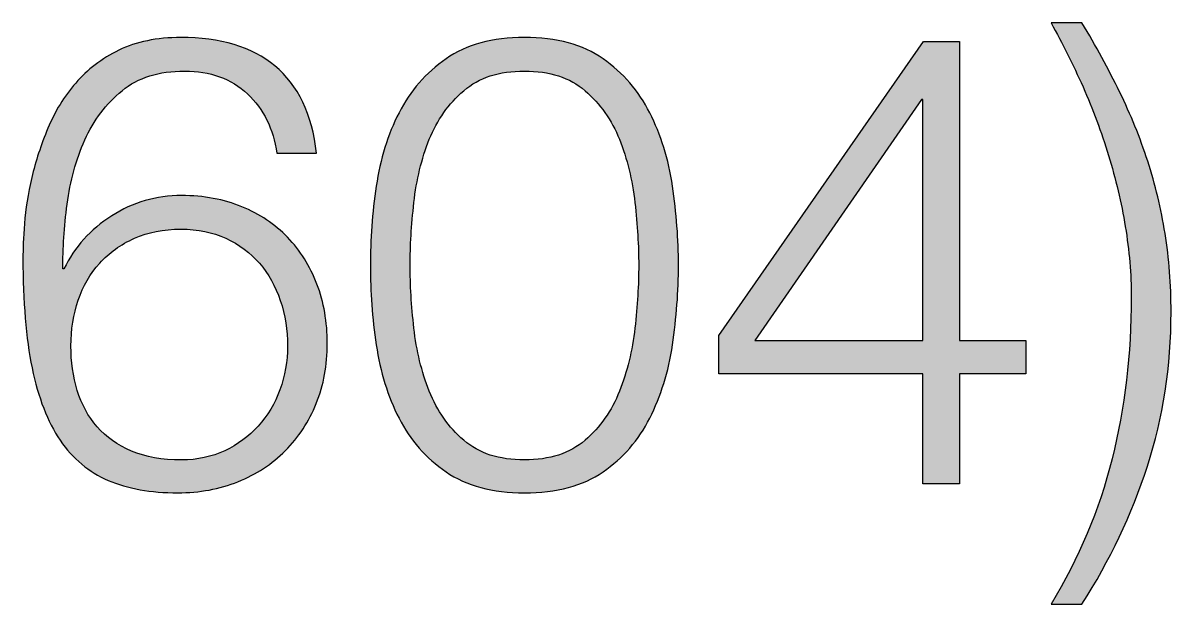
# Paper-space layout 'A0mask' of a CAD drawing. Extents: x 0 to 1153, y 0 to 810.
# Drawn here: x 991.43 to 998.48, y 48.52 to 52.08 of the extents above; entities that cross this region are included whole.
import ezdxf
from ezdxf.enums import TextEntityAlignment as Align

# ---------------------------------------------------------------- set-up
doc = ezdxf.new("R2010")
doc.units = 0
doc.layers.get('0').update_dxf_attribs({"linetype": 'CONTINUOUS'})
doc.layers.get('Defpoints').update_dxf_attribs({"linetype": 'CONTINUOUS'})
doc.layers.add('JPP_Mask', color=7, linetype='CONTINUOUS')
doc.styles.add('JPP', font='arial.ttf')

# ---------------------------------------------------------------- blocks, each defined once
blk = doc.blocks.new('A0mask')
at = {"true_color": 0x004a91}
h = blk.add_hatch(color=154, dxfattribs=at)
edge = h.paths.add_edge_path()
edge.add_spline(control_points=[(998.4762, 50.311), (998.4762, 50.4791), (998.4638, 50.6396), (998.4397, 50.792)], knot_values=[2, 2, 2, 2, 3, 3, 3, 3], degree=3, periodic=0)
edge.add_spline(control_points=[(998.4397, 50.792), (998.4151, 50.9444), (998.3796, 51.0926), (998.3327, 51.236)], knot_values=[1, 1, 1, 1, 2, 2, 2, 2], degree=3, periodic=0)
edge.add_spline(control_points=[(998.3327, 51.236), (998.2863, 51.3794), (998.2286, 51.521), (998.1604, 51.6606)], knot_values=[0, 0, 0, 0, 1, 1, 1, 1], degree=3, periodic=0)
edge.add_spline(control_points=[(998.1604, 51.6606), (998.0918, 51.8002), (998.0151, 51.9413), (997.9294, 52.0833)], knot_values=[13, 13, 13, 13, 14, 14, 14, 14], degree=3, periodic=0)
edge.add_spline(control_points=[(997.9294, 52.0833), (997.9294, 52.0833), (997.7396, 52.0833), (997.7396, 52.0833), (997.8092, 51.9593), (997.8745, 51.8286), (997.9356, 51.6918)], knot_values=[11, 11, 11, 11, 12, 12, 12, 13, 13, 13, 13], degree=3, periodic=0)
edge.add_spline(control_points=[(997.9356, 51.6918), (997.9962, 51.5546), (998.0487, 51.4144), (998.0923, 51.271)], knot_values=[10, 10, 10, 10, 11, 11, 11, 11], degree=3, periodic=0)
edge.add_spline(control_points=[(998.0923, 51.271), (998.1363, 51.1276), (998.1708, 50.9818), (998.1954, 50.8346)], knot_values=[9, 9, 9, 9, 10, 10, 10, 10], degree=3, periodic=0)
edge.add_spline(control_points=[(998.1954, 50.8346), (998.2196, 50.6874), (998.2319, 50.5425), (998.2319, 50.4005)], knot_values=[8, 8, 8, 8, 9, 9, 9, 9], degree=3, periodic=0)
edge.add_spline(control_points=[(998.2319, 50.4005), (998.2319, 50.054), (998.1926, 49.7236), (998.114, 49.4098)], knot_values=[7, 7, 7, 7, 8, 8, 8, 8], degree=3, periodic=0)
edge.add_spline(control_points=[(998.114, 49.4098), (998.035, 49.0955), (997.91, 48.7987), (997.7396, 48.5199)], knot_values=[6, 6, 6, 6, 7, 7, 7, 7], degree=3, periodic=0)
edge.add_spline(control_points=[(997.7396, 48.5199), (997.7396, 48.5199), (997.9294, 48.5199), (997.9294, 48.5199), (998.1003, 48.7859), (998.2338, 49.0675), (998.3308, 49.3648), (998.4279, 49.6621), (998.4762, 49.9778), (998.4762, 50.311)], knot_values=[3, 3, 3, 3, 4, 4, 4, 5, 5, 5, 6, 6, 6, 6], degree=3, periodic=0)
h = blk.add_hatch(color=154, dxfattribs=at)
edge = h.paths.add_edge_path()
edge.add_spline(control_points=[(993.2318, 50.4819), (993.1892, 50.5927), (993.1291, 50.6888), (993.0515, 50.7688), (992.9738, 50.8488), (992.8801, 50.9117), (992.7703, 50.9567)], knot_values=[9, 9, 9, 9, 10, 10, 10, 11, 11, 11, 11], degree=3, periodic=0)
edge.add_spline(control_points=[(992.7703, 50.9567), (992.6605, 51.0022), (992.5369, 51.0249), (992.4001, 51.0249)], knot_values=[8, 8, 8, 8, 9, 9, 9, 9], degree=3, periodic=0)
edge.add_spline(control_points=[(992.4001, 51.0249), (992.2449, 51.0249), (992.1019, 50.9832), (991.9717, 50.9004)], knot_values=[7, 7, 7, 7, 8, 8, 8, 8], degree=3, periodic=0)
edge.add_spline(control_points=[(991.9717, 50.9004), (991.8411, 50.818), (991.7436, 50.7091), (991.6787, 50.5747)], knot_values=[6, 6, 6, 6, 7, 7, 7, 7], degree=3, periodic=0)
edge.add_spline(control_points=[(991.6711, 50.5747), (991.6711, 50.6987), (991.6801, 50.8313), (991.6981, 50.9723), (991.7161, 51.1134), (991.7526, 51.2445), (991.8065, 51.3657)], knot_values=[3, 3, 3, 3, 4, 4, 4, 5, 5, 5, 5], degree=3, periodic=0)
edge.add_spline(control_points=[(991.8065, 51.3657), (991.861, 51.4873), (991.9372, 51.5882), (992.0356, 51.6682)], knot_values=[2, 2, 2, 2, 3, 3, 3, 3], degree=3, periodic=0)
edge.add_spline(control_points=[(992.0356, 51.6682), (992.1336, 51.7486), (992.2619, 51.7884), (992.4195, 51.7884), (992.5772, 51.7884), (992.7059, 51.742), (992.8053, 51.6488)], knot_values=[0, 0, 0, 0, 1, 1, 1, 2, 2, 2, 2], degree=3, periodic=0)
edge.add_spline(control_points=[(992.8053, 51.6488), (992.9047, 51.556), (992.9648, 51.4343), (992.9857, 51.2843)], knot_values=[29, 29, 29, 29, 30, 30, 30, 30], degree=3, periodic=0)
edge.add_spline(control_points=[(992.9857, 51.2843), (992.9857, 51.2843), (993.2299, 51.2843), (993.2299, 51.2843), (993.2015, 51.5247), (993.1163, 51.7032), (992.9738, 51.8196)], knot_values=[27, 27, 27, 27, 28, 28, 28, 29, 29, 29, 29], degree=3, periodic=0)
edge.add_spline(control_points=[(992.9738, 51.8196), (992.8318, 51.9361), (992.6392, 51.9943), (992.3963, 51.9943)], knot_values=[26, 26, 26, 26, 27, 27, 27, 27], degree=3, periodic=0)
edge.add_spline(control_points=[(992.3963, 51.9943), (992.2486, 51.9943), (992.1223, 51.9683), (992.0162, 51.9167)], knot_values=[25, 25, 25, 25, 26, 26, 26, 26], degree=3, periodic=0)
edge.add_spline(control_points=[(992.0162, 51.9167), (991.9102, 51.8646), (991.8217, 51.7974), (991.7507, 51.715)], knot_values=[24, 24, 24, 24, 25, 25, 25, 25], degree=3, periodic=0)
edge.add_spline(control_points=[(991.7507, 51.715), (991.6792, 51.6322), (991.6224, 51.5399), (991.5798, 51.4376), (991.5372, 51.3354), (991.5045, 51.2346), (991.4809, 51.1352)], knot_values=[22, 22, 22, 22, 23, 23, 23, 24, 24, 24, 24], degree=3, periodic=0)
edge.add_spline(control_points=[(991.4809, 51.1352), (991.4577, 51.0358), (991.443, 50.942), (991.4364, 50.854), (991.4297, 50.7659), (991.4269, 50.6949), (991.4269, 50.641)], knot_values=[20, 20, 20, 20, 21, 21, 21, 22, 22, 22, 22], degree=3, periodic=0)
edge.add_spline(control_points=[(991.4269, 50.641), (991.4269, 50.3745), (991.4454, 50.1501), (991.4828, 49.9679)], knot_values=[19, 19, 19, 19, 20, 20, 20, 20], degree=3, periodic=0)
edge.add_spline(control_points=[(991.4828, 49.9679), (991.5206, 49.7856), (991.5779, 49.6379), (991.6555, 49.5239)], knot_values=[18, 18, 18, 18, 19, 19, 19, 19], degree=3, periodic=0)
edge.add_spline(control_points=[(991.6555, 49.5239), (991.7332, 49.4102), (991.8311, 49.3284), (991.9504, 49.2777)], knot_values=[17, 17, 17, 17, 18, 18, 18, 18], degree=3, periodic=0)
edge.add_spline(control_points=[(991.9504, 49.2777), (992.0692, 49.2275), (992.2113, 49.202), (992.3769, 49.202)], knot_values=[16, 16, 16, 16, 17, 17, 17, 17], degree=3, periodic=0)
edge.add_spline(control_points=[(992.3769, 49.202), (992.5114, 49.202), (992.6344, 49.2247), (992.7471, 49.2701)], knot_values=[15, 15, 15, 15, 16, 16, 16, 16], degree=3, periodic=0)
edge.add_spline(control_points=[(992.7471, 49.2701), (992.8598, 49.3151), (992.9563, 49.3785), (993.0377, 49.46), (993.1192, 49.5414), (993.1826, 49.6384), (993.228, 49.7506)], knot_values=[13, 13, 13, 13, 14, 14, 14, 15, 15, 15, 15], degree=3, periodic=0)
edge.add_spline(control_points=[(993.228, 49.7506), (993.273, 49.8633), (993.2957, 49.9854), (993.2957, 50.1174)], knot_values=[12, 12, 12, 12, 13, 13, 13, 13], degree=3, periodic=0)
edge.add_spline(control_points=[(993.2957, 50.1174), (993.2957, 50.249), (993.2744, 50.3707), (993.2318, 50.4819)], knot_values=[11, 11, 11, 11, 12, 12, 12, 12], degree=3, periodic=0)
edge = h.paths.add_edge_path(flags=16)
edge.add_spline(control_points=[(991.7658, 50.383), (991.7956, 50.4696), (991.8397, 50.5449), (991.8979, 50.6097)], knot_values=[1, 1, 1, 1, 2, 2, 2, 2], degree=3, periodic=0)
edge.add_spline(control_points=[(991.8979, 50.6097), (991.9561, 50.6741), (992.0271, 50.7252), (992.1114, 50.7631)], knot_values=[0, 0, 0, 0, 1, 1, 1, 1], degree=3, periodic=0)
edge.add_spline(control_points=[(992.1114, 50.7631), (992.1952, 50.8005), (992.2903, 50.819), (992.3963, 50.819)], knot_values=[15, 15, 15, 15, 16, 16, 16, 16], degree=3, periodic=0)
edge.add_spline(control_points=[(992.3963, 50.819), (992.4995, 50.819), (992.5918, 50.8005), (992.6732, 50.7631)], knot_values=[14, 14, 14, 14, 15, 15, 15, 15], degree=3, periodic=0)
edge.add_spline(control_points=[(992.6732, 50.7631), (992.7547, 50.7252), (992.8233, 50.6741), (992.8792, 50.6097)], knot_values=[13, 13, 13, 13, 14, 14, 14, 14], degree=3, periodic=0)
edge.add_spline(control_points=[(992.8792, 50.6097), (992.9345, 50.5449), (992.9771, 50.4687), (993.007, 50.3811)], knot_values=[12, 12, 12, 12, 13, 13, 13, 13], degree=3, periodic=0)
edge.add_spline(control_points=[(993.007, 50.3811), (993.0368, 50.2931), (993.0515, 50.1998), (993.0515, 50.1018)], knot_values=[11, 11, 11, 11, 12, 12, 12, 12], degree=3, periodic=0)
edge.add_spline(control_points=[(993.0515, 50.1018), (993.0515, 50.0086), (993.0358, 49.9196), (993.0051, 49.8344)], knot_values=[10, 10, 10, 10, 11, 11, 11, 11], degree=3, periodic=0)
edge.add_spline(control_points=[(993.0051, 49.8344), (992.9738, 49.7487), (992.9293, 49.6744), (992.8711, 49.6114)], knot_values=[9, 9, 9, 9, 10, 10, 10, 10], degree=3, periodic=0)
edge.add_spline(control_points=[(992.8711, 49.6114), (992.8129, 49.548), (992.7447, 49.4973), (992.6657, 49.46), (992.5866, 49.4226), (992.4981, 49.4036), (992.4001, 49.4036)], knot_values=[7, 7, 7, 7, 8, 8, 8, 9, 9, 9, 9], degree=3, periodic=0)
edge.add_spline(control_points=[(992.4001, 49.4036), (992.2813, 49.4036), (992.1791, 49.4216), (992.0939, 49.4581)], knot_values=[6, 6, 6, 6, 7, 7, 7, 7], degree=3, periodic=0)
edge.add_spline(control_points=[(992.0939, 49.4581), (992.0082, 49.494), (991.9381, 49.5437), (991.8823, 49.6072)], knot_values=[5, 5, 5, 5, 6, 6, 6, 6], degree=3, periodic=0)
edge.add_spline(control_points=[(991.8823, 49.6072), (991.8269, 49.6706), (991.7862, 49.7449), (991.7601, 49.8301)], knot_values=[4, 4, 4, 4, 5, 5, 5, 5], degree=3, periodic=0)
edge.add_spline(control_points=[(991.7601, 49.8301), (991.7346, 49.9158), (991.7213, 50.0062), (991.7213, 50.1018)], knot_values=[3, 3, 3, 3, 4, 4, 4, 4], degree=3, periodic=0)
edge.add_spline(control_points=[(991.7213, 50.1018), (991.7213, 50.2026), (991.7365, 50.2964), (991.7658, 50.383)], knot_values=[2, 2, 2, 2, 3, 3, 3, 3], degree=3, periodic=0)
h = blk.add_hatch(color=154, dxfattribs=at)
edge = h.paths.add_edge_path()
edge.add_spline(control_points=[(995.4519, 50.5979), (995.4519, 50.7555), (995.4396, 50.9174), (995.4149, 51.0826)], knot_values=[2, 2, 2, 2, 3, 3, 3, 3], degree=3, periodic=0)
edge.add_spline(control_points=[(995.4149, 51.0826), (995.3903, 51.2483), (995.3439, 51.3984), (995.2753, 51.5328)], knot_values=[1, 1, 1, 1, 2, 2, 2, 2], degree=3, periodic=0)
edge.add_spline(control_points=[(995.2753, 51.5328), (995.2071, 51.6672), (995.1115, 51.7775), (994.9884, 51.8641)], knot_values=[0, 0, 0, 0, 1, 1, 1, 1], degree=3, periodic=0)
edge.add_spline(control_points=[(994.9884, 51.8641), (994.8658, 51.9508), (994.7049, 51.9943), (994.5056, 51.9943)], knot_values=[15, 15, 15, 15, 16, 16, 16, 16], degree=3, periodic=0)
edge.add_spline(control_points=[(994.5056, 51.9943), (994.3092, 51.9943), (994.1492, 51.9508), (994.0252, 51.8641)], knot_values=[14, 14, 14, 14, 15, 15, 15, 15], degree=3, periodic=0)
edge.add_spline(control_points=[(994.0252, 51.8641), (993.9007, 51.7775), (993.8046, 51.6672), (993.7359, 51.5328), (993.6673, 51.3984), (993.6209, 51.2483), (993.5963, 51.0826)], knot_values=[12, 12, 12, 12, 13, 13, 13, 14, 14, 14, 14], degree=3, periodic=0)
edge.add_spline(control_points=[(993.5963, 51.0826), (993.5717, 50.9174), (993.5598, 50.7546), (993.5598, 50.5941)], knot_values=[11, 11, 11, 11, 12, 12, 12, 12], degree=3, periodic=0)
edge.add_spline(control_points=[(993.5598, 50.5941), (993.5598, 50.4365), (993.5717, 50.2751), (993.5963, 50.1094)], knot_values=[10, 10, 10, 10, 11, 11, 11, 11], degree=3, periodic=0)
edge.add_spline(control_points=[(993.5963, 50.1094), (993.6209, 49.9442), (993.6673, 49.7941), (993.7359, 49.6597), (993.8046, 49.5253), (993.9007, 49.4155), (994.0252, 49.3302)], knot_values=[8, 8, 8, 8, 9, 9, 9, 10, 10, 10, 10], degree=3, periodic=0)
edge.add_spline(control_points=[(994.0252, 49.3302), (994.1492, 49.2446), (994.3092, 49.202), (994.5056, 49.202)], knot_values=[7, 7, 7, 7, 8, 8, 8, 8], degree=3, periodic=0)
edge.add_spline(control_points=[(994.5056, 49.202), (994.7049, 49.202), (994.8658, 49.2446), (994.9884, 49.3302)], knot_values=[6, 6, 6, 6, 7, 7, 7, 7], degree=3, periodic=0)
edge.add_spline(control_points=[(994.9884, 49.3302), (995.1115, 49.4155), (995.2071, 49.5253), (995.2753, 49.6597)], knot_values=[5, 5, 5, 5, 6, 6, 6, 6], degree=3, periodic=0)
edge.add_spline(control_points=[(995.2753, 49.6597), (995.3439, 49.7941), (995.3903, 49.9442), (995.4149, 50.1094)], knot_values=[4, 4, 4, 4, 5, 5, 5, 5], degree=3, periodic=0)
edge.add_spline(control_points=[(995.4149, 50.1094), (995.4396, 50.2751), (995.4519, 50.4379), (995.4519, 50.5979)], knot_values=[3, 3, 3, 3, 4, 4, 4, 4], degree=3, periodic=0)
edge = h.paths.add_edge_path(flags=16)
edge.add_spline(control_points=[(993.8041, 50.5979), (993.8041, 50.7144), (993.8117, 50.8426), (993.8273, 50.9818)], knot_values=[2, 2, 2, 2, 3, 3, 3, 3], degree=3, periodic=0)
edge.add_spline(control_points=[(993.8273, 50.9818), (993.8429, 51.1214), (993.8742, 51.2507), (993.922, 51.37)], knot_values=[1, 1, 1, 1, 2, 2, 2, 2], degree=3, periodic=0)
edge.add_spline(control_points=[(993.922, 51.37), (993.9698, 51.4888), (994.0403, 51.5882), (994.1336, 51.6682)], knot_values=[0, 0, 0, 0, 1, 1, 1, 1], degree=3, periodic=0)
edge.add_spline(control_points=[(994.1336, 51.6682), (994.2268, 51.7486), (994.3508, 51.7884), (994.5056, 51.7884)], knot_values=[15, 15, 15, 15, 16, 16, 16, 16], degree=3, periodic=0)
edge.add_spline(control_points=[(994.5056, 51.7884), (994.6609, 51.7884), (994.7849, 51.7486), (994.8782, 51.6682)], knot_values=[14, 14, 14, 14, 15, 15, 15, 15], degree=3, periodic=0)
edge.add_spline(control_points=[(994.8782, 51.6682), (994.9709, 51.5882), (995.0415, 51.4888), (995.0893, 51.37)], knot_values=[13, 13, 13, 13, 14, 14, 14, 14], degree=3, periodic=0)
edge.add_spline(control_points=[(995.0893, 51.37), (995.1371, 51.2507), (995.1688, 51.1214), (995.1844, 50.9818)], knot_values=[12, 12, 12, 12, 13, 13, 13, 13], degree=3, periodic=0)
edge.add_spline(control_points=[(995.1844, 50.9818), (995.2, 50.8426), (995.2076, 50.7144), (995.2076, 50.5979)], knot_values=[11, 11, 11, 11, 12, 12, 12, 12], degree=3, periodic=0)
edge.add_spline(control_points=[(995.2076, 50.5979), (995.2076, 50.4791), (995.2, 50.3503), (995.1844, 50.2121), (995.1688, 50.0739), (995.1371, 49.9447), (995.0893, 49.8244), (995.0415, 49.7042), (994.9709, 49.6039), (994.8782, 49.5239)], knot_values=[8, 8, 8, 8, 9, 9, 9, 10, 10, 10, 11, 11, 11, 11], degree=3, periodic=0)
edge.add_spline(control_points=[(994.8782, 49.5239), (994.7849, 49.4439), (994.6609, 49.4036), (994.5056, 49.4036)], knot_values=[7, 7, 7, 7, 8, 8, 8, 8], degree=3, periodic=0)
edge.add_spline(control_points=[(994.5056, 49.4036), (994.3508, 49.4036), (994.2268, 49.4439), (994.1336, 49.5239), (994.0403, 49.6039), (993.9698, 49.7042), (993.922, 49.8244), (993.8742, 49.9447), (993.8429, 50.0739), (993.8273, 50.2121), (993.8117, 50.3503), (993.8041, 50.4791), (993.8041, 50.5979)], knot_values=[3, 3, 3, 3, 4, 4, 4, 5, 5, 5, 6, 6, 6, 7, 7, 7, 7], degree=3, periodic=0)
h = blk.add_hatch(color=154, dxfattribs=at)
h.paths.add_polyline_path([(997.5848, 50.1369), (997.1777, 50.1369), (997.1777, 51.9706), (996.9567, 51.9706), (995.7004, 50.1676), (995.7004, 49.9309), (996.9529, 49.9309), (996.9529, 49.2564), (997.1777, 49.2564), (997.1777, 49.9309), (997.5848, 49.9309)])
h.paths.add_polyline_path([(996.9529, 50.1369), (995.9214, 50.1369), (996.9448, 51.6142), (996.9529, 51.6142)], flags=16)
at = {"layer": 'Defpoints', "color": 154, "true_color": 0x004a91}
for points in [[(996.9567, 51.9706), (997.1777, 51.9706), (997.1777, 50.1369), (997.5848, 50.1369), (997.5848, 49.9309), (997.1777, 49.9309), (997.1777, 49.2564), (996.9529, 49.2564), (996.9529, 49.9309), (995.7004, 49.9309), (995.7004, 50.1676), (996.9567, 51.9706)], [(996.9529, 51.6142), (996.9448, 51.6142), (995.9214, 50.1369), (996.9529, 50.1369), (996.9529, 51.6142)]]:
    blk.add_lwpolyline(points, dxfattribs=at)
for points, knots in [([(998.1604, 51.6606), (998.2286, 51.521), (998.2863, 51.3794), (998.3327, 51.236), (998.3796, 51.0926), (998.4151, 50.9444), (998.4397, 50.792), (998.4638, 50.6396), (998.4762, 50.4791), (998.4762, 50.311), (998.4762, 49.9778), (998.4279, 49.6621), (998.3308, 49.3648), (998.2338, 49.0675), (998.1003, 48.7859), (997.9294, 48.5199), (997.9294, 48.5199), (997.7396, 48.5199), (997.7396, 48.5199), (997.91, 48.7987), (998.035, 49.0955), (998.114, 49.4098), (998.1926, 49.7236), (998.2319, 50.054), (998.2319, 50.4005), (998.2319, 50.5425), (998.2196, 50.6874), (998.1954, 50.8346), (998.1708, 50.9818), (998.1363, 51.1276), (998.0923, 51.271), (998.0487, 51.4144), (997.9962, 51.5546), (997.9356, 51.6918), (997.8745, 51.8286), (997.8092, 51.9593), (997.7396, 52.0833), (997.7396, 52.0833), (997.9294, 52.0833), (997.9294, 52.0833), (998.0151, 51.9413), (998.0918, 51.8002), (998.1604, 51.6606)], [0, 0, 0, 0, 1, 1, 1, 2, 2, 2, 3, 3, 3, 4, 4, 4, 5, 5, 5, 6, 6, 6, 7, 7, 7, 8, 8, 8, 9, 9, 9, 10, 10, 10, 11, 11, 11, 12, 12, 12, 13, 13, 13, 14, 14, 14, 14]), ([(992.8053, 51.6488), (992.7059, 51.742), (992.5772, 51.7884), (992.4195, 51.7884), (992.2619, 51.7884), (992.1336, 51.7486), (992.0356, 51.6682), (991.9372, 51.5882), (991.861, 51.4873), (991.8065, 51.3657), (991.7526, 51.2445), (991.7161, 51.1134), (991.6981, 50.9723), (991.6801, 50.8313), (991.6711, 50.6987), (991.6711, 50.5747), (991.6711, 50.5747), (991.6787, 50.5747), (991.6787, 50.5747), (991.7436, 50.7091), (991.8411, 50.818), (991.9717, 50.9004), (992.1019, 50.9832), (992.2449, 51.0249), (992.4001, 51.0249), (992.5369, 51.0249), (992.6605, 51.0022), (992.7703, 50.9567), (992.8801, 50.9117), (992.9738, 50.8488), (993.0515, 50.7688), (993.1291, 50.6888), (993.1892, 50.5927), (993.2318, 50.4819), (993.2744, 50.3707), (993.2957, 50.249), (993.2957, 50.1174), (993.2957, 49.9854), (993.273, 49.8633), (993.228, 49.7506), (993.1826, 49.6384), (993.1192, 49.5414), (993.0377, 49.46), (992.9563, 49.3785), (992.8598, 49.3151), (992.7471, 49.2701), (992.6344, 49.2247), (992.5114, 49.202), (992.3769, 49.202), (992.2113, 49.202), (992.0692, 49.2275), (991.9504, 49.2777), (991.8311, 49.3284), (991.7332, 49.4102), (991.6555, 49.5239), (991.5779, 49.6379), (991.5206, 49.7856), (991.4828, 49.9679), (991.4454, 50.1501), (991.4269, 50.3745), (991.4269, 50.641), (991.4269, 50.6949), (991.4297, 50.7659), (991.4364, 50.854), (991.443, 50.942), (991.4577, 51.0358), (991.4809, 51.1352), (991.5045, 51.2346), (991.5372, 51.3354), (991.5798, 51.4376), (991.6224, 51.5399), (991.6792, 51.6322), (991.7507, 51.715), (991.8217, 51.7974), (991.9102, 51.8646), (992.0162, 51.9167), (992.1223, 51.9683), (992.2486, 51.9943), (992.3963, 51.9943), (992.6392, 51.9943), (992.8318, 51.9361), (992.9738, 51.8196), (993.1163, 51.7032), (993.2015, 51.5247), (993.2299, 51.2843), (993.2299, 51.2843), (992.9857, 51.2843), (992.9857, 51.2843), (992.9648, 51.4343), (992.9047, 51.556), (992.8053, 51.6488)], [0, 0, 0, 0, 1, 1, 1, 2, 2, 2, 3, 3, 3, 4, 4, 4, 5, 5, 5, 6, 6, 6, 7, 7, 7, 8, 8, 8, 9, 9, 9, 10, 10, 10, 11, 11, 11, 12, 12, 12, 13, 13, 13, 14, 14, 14, 15, 15, 15, 16, 16, 16, 17, 17, 17, 18, 18, 18, 19, 19, 19, 20, 20, 20, 21, 21, 21, 22, 22, 22, 23, 23, 23, 24, 24, 24, 25, 25, 25, 26, 26, 26, 27, 27, 27, 28, 28, 28, 29, 29, 29, 30, 30, 30, 30]), ([(994.9884, 51.8641), (995.1115, 51.7775), (995.2071, 51.6672), (995.2753, 51.5328), (995.3439, 51.3984), (995.3903, 51.2483), (995.4149, 51.0826), (995.4396, 50.9174), (995.4519, 50.7555), (995.4519, 50.5979), (995.4519, 50.4379), (995.4396, 50.2751), (995.4149, 50.1094), (995.3903, 49.9442), (995.3439, 49.7941), (995.2753, 49.6597), (995.2071, 49.5253), (995.1115, 49.4155), (994.9884, 49.3302), (994.8658, 49.2446), (994.7049, 49.202), (994.5056, 49.202), (994.3092, 49.202), (994.1492, 49.2446), (994.0252, 49.3302), (993.9007, 49.4155), (993.8046, 49.5253), (993.7359, 49.6597), (993.6673, 49.7941), (993.6209, 49.9442), (993.5963, 50.1094), (993.5717, 50.2751), (993.5598, 50.4365), (993.5598, 50.5941), (993.5598, 50.7546), (993.5717, 50.9174), (993.5963, 51.0826), (993.6209, 51.2483), (993.6673, 51.3984), (993.7359, 51.5328), (993.8046, 51.6672), (993.9007, 51.7775), (994.0252, 51.8641), (994.1492, 51.9508), (994.3092, 51.9943), (994.5056, 51.9943), (994.7049, 51.9943), (994.8658, 51.9508), (994.9884, 51.8641)], [0, 0, 0, 0, 1, 1, 1, 2, 2, 2, 3, 3, 3, 4, 4, 4, 5, 5, 5, 6, 6, 6, 7, 7, 7, 8, 8, 8, 9, 9, 9, 10, 10, 10, 11, 11, 11, 12, 12, 12, 13, 13, 13, 14, 14, 14, 15, 15, 15, 16, 16, 16, 16]), ([(994.1336, 51.6682), (994.0403, 51.5882), (993.9698, 51.4888), (993.922, 51.37), (993.8742, 51.2507), (993.8429, 51.1214), (993.8273, 50.9818), (993.8117, 50.8426), (993.8041, 50.7144), (993.8041, 50.5979), (993.8041, 50.4791), (993.8117, 50.3503), (993.8273, 50.2121), (993.8429, 50.0739), (993.8742, 49.9447), (993.922, 49.8244), (993.9698, 49.7042), (994.0403, 49.6039), (994.1336, 49.5239), (994.2268, 49.4439), (994.3508, 49.4036), (994.5056, 49.4036), (994.6609, 49.4036), (994.7849, 49.4439), (994.8782, 49.5239), (994.9709, 49.6039), (995.0415, 49.7042), (995.0893, 49.8244), (995.1371, 49.9447), (995.1688, 50.0739), (995.1844, 50.2121), (995.2, 50.3503), (995.2076, 50.4791), (995.2076, 50.5979), (995.2076, 50.7144), (995.2, 50.8426), (995.1844, 50.9818), (995.1688, 51.1214), (995.1371, 51.2507), (995.0893, 51.37), (995.0415, 51.4888), (994.9709, 51.5882), (994.8782, 51.6682), (994.7849, 51.7486), (994.6609, 51.7884), (994.5056, 51.7884), (994.3508, 51.7884), (994.2268, 51.7486), (994.1336, 51.6682)], [0, 0, 0, 0, 1, 1, 1, 2, 2, 2, 3, 3, 3, 4, 4, 4, 5, 5, 5, 6, 6, 6, 7, 7, 7, 8, 8, 8, 9, 9, 9, 10, 10, 10, 11, 11, 11, 12, 12, 12, 13, 13, 13, 14, 14, 14, 15, 15, 15, 16, 16, 16, 16]), ([(992.1114, 50.7631), (992.0271, 50.7252), (991.9561, 50.6741), (991.8979, 50.6097), (991.8397, 50.5449), (991.7956, 50.4696), (991.7658, 50.383), (991.7365, 50.2964), (991.7213, 50.2026), (991.7213, 50.1018), (991.7213, 50.0062), (991.7346, 49.9158), (991.7601, 49.8301), (991.7862, 49.7449), (991.8269, 49.6706), (991.8823, 49.6072), (991.9381, 49.5437), (992.0082, 49.494), (992.0939, 49.4581), (992.1791, 49.4216), (992.2813, 49.4036), (992.4001, 49.4036), (992.4981, 49.4036), (992.5866, 49.4226), (992.6657, 49.46), (992.7447, 49.4973), (992.8129, 49.548), (992.8711, 49.6114), (992.9293, 49.6744), (992.9738, 49.7487), (993.0051, 49.8344), (993.0358, 49.9196), (993.0515, 50.0086), (993.0515, 50.1018), (993.0515, 50.1998), (993.0368, 50.2931), (993.007, 50.3811), (992.9771, 50.4687), (992.9345, 50.5449), (992.8792, 50.6097), (992.8233, 50.6741), (992.7547, 50.7252), (992.6732, 50.7631), (992.5918, 50.8005), (992.4995, 50.819), (992.3963, 50.819), (992.2903, 50.819), (992.1952, 50.8005), (992.1114, 50.7631)], [0, 0, 0, 0, 1, 1, 1, 2, 2, 2, 3, 3, 3, 4, 4, 4, 5, 5, 5, 6, 6, 6, 7, 7, 7, 8, 8, 8, 9, 9, 9, 10, 10, 10, 11, 11, 11, 12, 12, 12, 13, 13, 13, 14, 14, 14, 15, 15, 15, 16, 16, 16, 16])]:
    blk.add_open_spline(points, degree=3, knots=knots, dxfattribs=at)
at = {"color": 7, "style": 'JPP'}
for tag, p in [('Client', (1086, 115)), ('Project1', (1086, 90)), ('Project2', (1086, 82.5)), ('Project3', (1086, 75)), ('Title1', (1086, 57.5)), ('Title2', (1086, 50)), ('Title3', (1086, 42.5)), ('Status', (978, 7.5))]:
    blk.add_attdef(tag, text='', height=3.5, dxfattribs=at).set_placement(p, align=Align.MIDDLE_LEFT)
at = {"color": 2, "style": 'JPP'}
for tag, p in [('Scale', (1005.5, 25)), ('Checked', (1095.5, 25)), ('Drawn', (1050.5, 25)), ('Date', (1140.5, 25))]:
    blk.add_attdef(tag, text='', height=2, dxfattribs=at).set_placement(p, align=Align.MIDDLE_CENTER)
at = {"color": 6, "style": 'JPP'}
for tag, p in [('Ref', (1068, 7.5)), ('DrgNo.', (1110, 7.5))]:
    blk.add_attdef(tag, text='', height=4, dxfattribs=at).set_placement(p, align=Align.MIDDLE_LEFT)
blk.add_attdef('Rev', text='', height=4, dxfattribs=at).set_placement((1144.2747, 7.5), align=Align.MIDDLE_CENTER)

psp = doc.layouts.new('A0mask')

# ---------------------------------------------------------------- block references
at = {"layer": 'JPP_Mask'}
psp.add_blockref('A0mask', (0, 0), dxfattribs=at)

doc.saveas('drawing.dxf')
